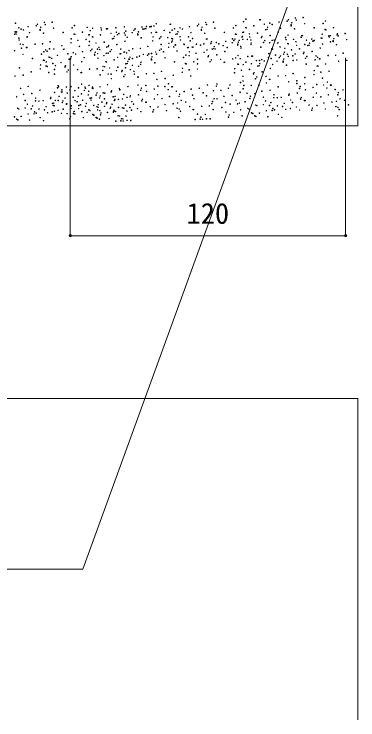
# Model space of a CAD drawing. Units: millimetres, scale not verified. Extents: x -1008 to 992, y -668 to 682.
# Drawn here: x 193.6 to 344.8, y -349.6 to -39.2 of the extents above; entities that cross this region are included whole.
import ezdxf
from ezdxf.enums import TextEntityAlignment as Align

# ---------------------------------------------------------------- set-up
doc = ezdxf.new("R2010")
doc.units = ezdxf.units.MM
doc.header["$LTSCALE"] = 2
doc.header["$PDMODE"] = 32
doc.header["$PDSIZE"] = 1
for name, color, linetype, lineweight in [('0-5', 7, 'Continuous', 18), ('0-6', 7, 'Continuous', 18), ('0-7', 7, 'Continuous', 18)]:
    doc.layers.add(name, color=color, linetype=linetype, lineweight=lineweight)
doc.styles.add('ＭＳ ゴシック', font='')
doc.styles.get('ＭＳ ゴシック').set_extended_font_data('MS Gothic')

msp = doc.modelspace()

# ---------------------------------------------------------------- linework, layer by layer
at = {"layer": '0-5'}
for p, q in [((344.834, 235.366), (344.834, -88.283)), ((218.258, -58.476), (218.258, -136.662)), ((339.434, -58.476), (339.434, -136.662)), ((-645.128, -88.283), (344.834, -88.283)), ((218.258, -136.662), (339.434, -136.662))]:
    msp.add_line(p, q, dxfattribs=at)
msp.add_lwpolyline([(-551.351, -208.283), (344.834, -208.283), (344.834, -349.566)], dxfattribs=at)
for p in [(218.258, -136.662), (339.434, -136.662)]:
    msp.add_point(p, dxfattribs=at)
at = {"layer": '0-6'}
for centre in [(194.173, -43.237), (206.902, -42.859), (210.324, -42.743), (256.112, -43.422), (277.857, -42.859), (281.278, -42.743), (294.551, -42.475), (295.586, -41.423), (301.687, -41.689), (301.947, -41.656), (306.031, -43.192), (310.17, -42.717), (313.751, -42.319), (314.254, -41.672), (315.713, -42.999), (317.331, -40.86), (317.702, -41.805), (320.753, -40.744), (321.416, -43.397), (329.551, -43.289), (330.586, -42.237), (195.602, -45.191), (196.69, -45.777), (197.652, -46.151), (199.741, -44.716), (203.322, -44.318), (203.825, -43.671), (205.019, -45.926), (205.046, -46.307), (205.284, -44.997), (207.273, -43.804), (210.987, -45.395), (219.122, -45.287), (220.157, -44.236), (225.728, -45.013), (227.095, -46.472), (228.13, -45.421), (231.829, -45.278), (231.99, -46.165), (234.23, -45.686), (234.49, -45.654), (234.746, -45.589), (238.327, -45.191), (242.087, -44.809), (246.294, -46.317), (246.797, -45.67), (249.814, -44.872), (249.875, -44.858), (250.246, -45.802), (250.858, -45.725), (251.504, -45.544), (251.769, -44.615), (253.296, -44.741), (253.909, -44.664), (255.077, -44.473), (259.59, -46.337), (262.212, -43.687), (262.472, -43.655), (263.129, -46.235), (264.196, -45.644), (266.557, -45.191), (267.645, -45.777), (270.695, -44.716), (274.276, -44.318), (274.779, -43.671), (275.973, -45.926), (276, -46.307), (276.238, -44.997), (278.228, -43.804), (281.941, -45.395), (290.076, -45.287), (291.111, -44.236), (295.448, -45.165), (295.749, -45.266), (299.065, -44.338), (303.671, -43.646), (304.237, -46.062), (304.865, -45.9), (305.13, -44.972), (307.119, -43.778), (310.833, -45.37), (315.448, -43.927), (315.475, -44.309), (316.934, -45.635), (325.596, -45.228), (330.448, -45.979), (330.749, -46.08), (334.064, -45.152), (193.808, -48.061), (194.035, -46.979), (194.337, -47.08), (194.436, -47.899), (194.701, -46.97), (195.663, -49.732), (199.244, -49.334), (199.369, -49.137), (200.404, -47.368), (206.505, -47.633), (215.167, -47.227), (220.019, -47.978), (220.32, -48.079), (223.635, -47.151), (226.452, -48.298), (226.713, -48.266), (227.992, -49.163), (228.293, -49.264), (231.608, -48.335), (236.214, -47.643), (237.673, -48.969), (238.575, -47.19), (239.019, -48.282), (239.663, -47.776), (242.097, -47.47), (242.468, -48.414), (242.713, -46.714), (243.376, -49.367), (245.518, -47.353), (247.991, -47.924), (248.018, -48.306), (248.256, -46.996), (249.477, -49.632), (253.959, -47.394), (254.679, -49.248), (255.974, -47.164), (256.275, -47.265), (258.139, -49.226), (261.182, -49.52), (262.094, -47.286), (264.763, -48.061), (265.39, -47.899), (265.655, -46.97), (266.608, -49.149), (270.323, -49.137), (271.358, -47.368), (277.459, -47.633), (286.121, -47.227), (290.973, -47.978), (291.274, -48.079), (293.847, -49.355), (294.025, -48.98), (294.153, -47.249), (294.59, -47.151), (297.076, -47.919), (297.268, -49.239), (300.656, -47.521), (302.381, -49.51), (302.636, -48.995), (306.217, -48.597), (309.798, -47.138), (313.039, -49.47), (314.074, -48.419), (319.872, -49.36), (320.175, -48.684), (320.435, -48.652), (328.658, -49.713), (329.153, -48.063), (332.075, -48.733), (332.239, -49.315), (332.742, -48.668), (335.656, -48.335), (335.82, -47.856), (336.19, -48.8), (339.241, -47.739), (195.788, -50.596), (196.326, -52.385), (197.512, -52.585), (202.812, -52.42), (206.128, -52.287), (209.443, -51.359), (218.596, -51.792), (218.724, -50.062), (221.646, -50.731), (225.227, -50.334), (226.697, -51.247), (229.619, -51.916), (233.2, -51.518), (236.781, -50.06), (237.408, -49.898), (238.76, -52.595), (242.341, -51.136), (254.551, -50.979), (257.601, -49.917), (258.264, -52.57), (261.696, -52.061), (262.906, -51.509), (262.991, -49.977), (263.162, -50.994), (263.292, -50.078), (264.365, -52.835), (264.619, -52.73), (266.742, -50.596), (268.199, -52.332), (268.467, -52.585), (271.066, -50.969), (272.101, -49.918), (273.766, -52.42), (275.58, -52.833), (277.082, -52.287), (278.202, -50.183), (278.462, -50.151), (280.186, -52.14), (280.397, -51.359), (282.546, -51.687), (283.634, -52.273), (286.685, -51.212), (289.55, -51.792), (289.678, -50.062), (290.266, -50.814), (290.769, -50.167), (291.963, -52.422), (291.99, -52.803), (292.228, -51.493), (292.601, -50.731), (294.217, -50.3), (296.181, -50.334), (297.739, -50.571), (297.809, -52.589), (297.931, -51.891), (303.299, -51.648), (303.84, -50.837), (306.066, -51.783), (307.101, -50.732), (307.941, -50.587), (309.4, -51.913), (309.66, -51.88), (313.241, -50.421), (313.936, -52.161), (314.237, -52.262), (316.556, -50.289), (317.553, -51.333), (321.464, -52.543), (322.159, -50.641), (323.618, -51.967), (324.519, -50.188), (325.044, -51.084), (325.607, -50.774), (329.025, -49.794), (329.321, -52.365), (332.738, -51.385), (333.936, -50.923), (333.963, -51.304), (334.201, -49.994), (335.422, -52.63), (339.904, -50.392), (193.782, -55.296), (196.832, -54.235), (198.971, -53.911), (199.231, -53.879), (206.665, -55.729), (207.454, -54.94), (208.107, -55.466), (209.142, -54.415), (211.035, -54.542), (214.615, -53.083), (215.243, -54.68), (215.503, -54.648), (222.309, -53.384), (223.725, -55.709), (226.569, -52.977), (227.306, -55.311), (227.81, -54.664), (229.269, -55.99), (230.282, -54.569), (230.887, -53.852), (231.258, -54.797), (234.308, -53.736), (234.924, -53.508), (235.18, -52.992), (235.843, -55.645), (236.383, -54.834), (240.485, -54.584), (241.943, -55.91), (242.203, -55.878), (244.141, -55.229), (245.784, -54.419), (249.1, -54.286), (252.415, -53.358), (255.871, -55.851), (257.588, -55.082), (258.335, -54.588), (259.292, -55.734), (261.568, -53.791), (263.825, -53.646), (265.282, -55.383), (269.925, -53.911), (270.185, -53.879), (270.668, -55.744), (271.963, -53.66), (272.264, -53.761), (278.408, -54.94), (280.752, -54.557), (281.38, -54.395), (281.645, -53.466), (281.989, -54.542), (285.57, -53.083), (286.313, -55.633), (287.348, -53.864), (293.264, -53.384), (293.449, -54.129), (302.111, -53.723), (306.963, -54.474), (307.264, -54.575), (310.58, -53.646), (312.513, -55.975), (312.641, -54.245), (315.564, -54.914), (317.883, -52.941), (319.145, -54.516), (321.124, -55.991), (322.725, -53.058), (323.353, -52.896), (324.705, -55.593), (328.286, -54.134), (197.496, -56.888), (201.675, -58.72), (205.631, -56.78), (209.004, -58.157), (209.305, -58.258), (210.144, -58.643), (212.621, -57.33), (217.227, -56.637), (217.793, -59.054), (218.42, -58.892), (218.686, -57.963), (219.587, -56.184), (220.675, -56.77), (224.388, -58.361), (229.003, -56.919), (229.03, -57.3), (230.353, -56.587), (230.489, -58.626), (233.091, -57.465), (234.126, -56.414), (234.971, -56.388), (239.151, -58.22), (240.226, -56.679), (240.487, -56.646), (242.211, -58.636), (243.106, -56.28), (244.003, -58.971), (244.305, -59.072), (244.571, -58.182), (245.659, -58.768), (247.62, -58.144), (248.709, -57.707), (250.426, -56.939), (252.29, -57.31), (252.794, -56.663), (253.987, -58.917), (254.007, -56.541), (254.252, -57.989), (256.242, -56.795), (259.955, -58.387), (268.09, -58.279), (269.125, -57.228), (270.54, -57.474), (273.591, -56.413), (274.254, -59.066), (277.172, -56.016), (278.896, -58.005), (279.151, -57.49), (282.732, -57.092), (284.456, -59.081), (289.756, -58.916), (291.053, -58.464), (292.088, -57.413), (293.072, -58.783), (296.387, -57.855), (298.189, -57.678), (298.449, -57.646), (305.54, -58.288), (305.668, -56.558), (306.672, -58.707), (308.59, -57.227), (310.253, -58.309), (310.756, -57.662), (312.171, -56.829), (312.215, -58.988), (313.834, -56.85), (314.204, -57.795), (316.227, -57.567), (317.255, -56.734), (320.869, -56.506), (321.787, -58.643), (322.327, -57.832), (326.429, -57.582), (327.088, -58.227), (327.888, -58.908), (328.148, -58.876), (331.729, -57.417), (335.045, -57.284), (338.36, -56.356), (205.233, -61.554), (206.527, -59.47), (206.829, -59.572), (207.581, -61.971), (207.709, -60.241), (210.631, -60.91), (211.736, -61.826), (214.212, -60.513), (216.192, -61.987), (219.773, -61.589), (223.354, -60.13), (233.988, -60.156), (234.289, -60.257), (237.604, -59.328), (242.709, -61.055), (242.777, -61.052), (243.404, -60.89), (243.669, -59.962), (245.631, -61.724), (248.337, -62.129), (249.212, -61.327), (249.372, -60.36), (254.014, -59.299), (255.473, -60.625), (264.135, -60.219), (268.987, -60.97), (269.288, -61.071), (272.604, -60.142), (274.324, -61.084), (279.814, -60.142), (280.355, -59.331), (285.915, -60.407), (286.175, -60.375), (291.95, -61.155), (292.252, -61.256), (294.398, -61.436), (295.567, -60.328), (297.979, -61.038), (300.173, -59.635), (300.739, -62.052), (301.367, -61.89), (301.559, -59.579), (301.632, -60.961), (302.533, -59.182), (303.622, -59.768), (307.335, -61.359), (309.253, -59.88), (311.95, -59.917), (311.977, -60.298), (313.436, -61.624), (316.297, -59.585), (317.918, -59.386), (322.098, -61.218), (326.053, -59.278), (326.95, -61.969), (327.251, -62.07), (330.567, -61.142), (336.371, -59.937), (339.952, -59.539), (195.952, -62.852), (201.124, -64.576), (205.104, -63.285), (208.155, -62.224), (208.818, -64.877), (211.294, -63.563), (215.936, -62.502), (216.855, -64.639), (217.395, -63.828), (221.497, -63.578), (222.956, -64.904), (223.216, -64.872), (226.796, -63.413), (230.112, -63.28), (232.565, -63.97), (232.693, -62.239), (233.428, -62.352), (235.615, -62.909), (238.6, -64.076), (239.196, -62.511), (240.92, -64.501), (241.176, -63.985), (242.58, -62.785), (244.756, -63.588), (246.294, -64.377), (255.096, -65.279), (258.412, -64.351), (267.564, -64.784), (267.692, -63.053), (270.615, -63.723), (274.195, -63.325), (290.527, -64.969), (290.656, -63.239), (293.578, -63.908), (297.159, -63.511), (299.138, -64.985), (302.719, -64.587), (306.3, -63.128), (325.655, -64.053), (328.577, -64.722), (332.158, -64.325), (193.962, -66.432), (197.543, -66.035), (211.365, -65.581), (231.438, -65.933), (235.019, -65.535), (236.278, -65.562), (236.349, -67.579), (241.839, -66.638), (242.379, -65.827), (246.481, -65.577), (247.94, -66.903), (248.199, -66.871), (251.78, -65.412), (256.422, -67.932), (260.003, -67.534), (263.584, -66.075), (271.278, -66.376), (294.241, -66.561), (298.883, -65.5), (299.801, -67.637), (300.342, -66.826), (304.443, -66.576), (305.902, -67.902), (306.162, -67.87), (309.743, -66.411), (313.059, -66.278), (316.374, -65.35), (321.547, -67.074), (325.527, -65.783), (329.24, -67.375), (199.755, -70.948), (212.955, -70.675), (213.15, -71.153), (216.599, -71.285), (218.657, -71.073), (223.299, -70.012), (224.758, -71.338), (226.569, -70.56), (228.061, -71.281), (231.377, -71.149), (234.692, -70.22), (243.672, -71.058), (248.087, -70.425), (251.536, -70.557), (256.864, -70.893), (259.891, -71.088), (261.505, -69.832), (262.964, -71.158), (263.224, -71.126), (278.609, -70.33), (282.563, -70.875), (282.828, -69.947), (288.531, -70.345), (293.173, -69.284), (294.312, -68.579), (294.632, -70.61), (297.934, -70.554), (301.25, -70.421), (304.566, -69.493), (309.738, -71.217), (314.385, -68.931), (317.961, -69.697), (317.966, -68.533), (319.42, -71.023), (321.409, -69.83), (325.123, -71.421), (326.737, -70.165), (329.765, -70.36), (331.379, -69.104), (332.838, -70.431), (333.098, -70.398), (196.44, -71.877), (197.766, -74.529), (201.347, -74.131), (204.928, -72.672), (211.379, -73.613), (212.689, -71.603), (214.344, -73.407), (214.609, -72.479), (214.695, -73.481), (216.945, -73.928), (218.011, -72.552), (220.312, -72.877), (221.927, -71.621), (223.183, -74.276), (224.48, -72.74), (224.954, -71.816), (226.413, -73.142), (228.027, -71.886), (228.287, -71.854), (230.012, -73.843), (232.703, -73.801), (233.46, -73.976), (236.284, -73.403), (236.51, -72.915), (239.864, -71.945), (240.091, -72.517), (241.815, -74.506), (249.281, -72.679), (249.546, -71.751), (251.882, -73.2), (255.249, -72.149), (261.35, -72.414), (264.948, -73.115), (266.407, -74.442), (268.397, -73.248), (271.447, -72.187), (275.028, -71.789), (276.752, -73.778), (281.253, -72.885), (284.569, -72.753), (287.884, -71.824), (293.056, -73.548), (294.354, -72.012), (296.078, -74.002), (299.526, -74.134), (302.576, -73.073), (306.157, -72.676), (314.594, -74.329), (318.175, -73.931), (319.155, -71.952), (321.756, -72.472), (326.599, -73.907), (331.224, -71.686), (334.822, -72.387), (336.281, -73.714), (338.27, -72.52), (194.715, -75.59), (198.429, -77.182), (202.989, -77.39), (203.071, -76.121), (204.53, -77.447), (206.305, -77.258), (209.621, -76.329), (209.784, -75.785), (211.703, -77.146), (212.971, -77.194), (213.365, -75.387), (215.089, -77.376), (216.021, -76.133), (219.602, -75.735), (220.388, -77.211), (221.788, -75.363), (223.704, -77.078), (226.204, -74.73), (227.02, -76.15), (227.398, -76.984), (227.663, -76.056), (229.652, -74.862), (231.205, -76.098), (231.47, -75.169), (233.366, -76.454), (237.173, -75.567), (237.753, -77.157), (237.926, -76.663), (238.008, -75.393), (239.467, -76.719), (241.242, -76.53), (243.274, -75.832), (244.558, -75.602), (244.721, -75.057), (245.384, -77.709), (248.302, -74.659), (249.73, -77.326), (250.026, -76.648), (255.325, -76.483), (256.725, -74.635), (258.641, -76.351), (261.957, -75.422), (266.142, -75.37), (267.129, -77.146), (272.11, -74.839), (272.689, -76.429), (278.211, -75.105), (280.855, -77.66), (281.577, -76.418), (282.844, -76.466), (285.895, -75.405), (289.476, -75.007), (291.2, -76.997), (297.271, -76.256), (297.537, -75.328), (303.239, -75.726), (304.219, -77.394), (307.8, -75.935), (307.881, -74.665), (309.34, -75.991), (311.116, -75.802), (314.431, -74.874), (315.257, -76.982), (319.604, -76.598), (319.899, -75.921), (321.358, -77.247), (321.618, -77.214), (325.199, -75.755), (328.515, -75.623), (331.83, -74.694), (335.401, -77.558), (336.016, -74.642), (337.003, -76.418), (338.982, -77.16), (195.097, -80.619), (198.413, -80.486), (199.409, -78.849), (201.728, -79.558), (207.631, -79.91), (210.447, -78.437), (210.716, -79.316), (210.981, -78.388), (211.212, -79.512), (214.793, -78.053), (216.548, -78.702), (216.684, -78.786), (216.808, -78.67), (218.532, -80.659), (218.733, -79.533), (221.326, -77.725), (221.98, -80.792), (222.049, -79.4), (222.785, -79.051), (225.03, -79.731), (225.365, -78.472), (228.611, -79.333), (230.034, -79.891), (230.537, -80.196), (230.591, -79.013), (232.192, -77.874), (233.35, -79.759), (234.172, -78.616), (234.345, -78.121), (235.896, -80.605), (236.069, -80.111), (236.665, -78.83), (239.518, -80.243), (241.196, -80.44), (241.838, -80.554), (242.568, -79.182), (244.511, -80.307), (246.149, -78.785), (247.873, -80.774), (251.484, -77.975), (251.745, -77.942), (253.469, -79.932), (256.917, -80.064), (259.967, -79.003), (263.548, -78.605), (265.272, -80.595), (265.528, -78.286), (269.109, -77.888), (270.833, -79.877), (276.132, -79.712), (279.448, -79.579), (280.59, -78.588), (285.026, -80.264), (286.558, -78.058), (288.607, -78.805), (291.923, -78.672), (292.659, -78.323), (295.238, -77.744), (296.327, -80.622), (299.908, -79.163), (300.411, -79.468), (303.223, -79.031), (305.943, -79.383), (306.539, -78.102), (307.402, -80.709), (309.391, -79.516), (311.711, -79.827), (312.442, -78.455), (315.119, -80.723), (316.023, -78.057), (317.747, -80.046), (323.342, -79.204), (324.801, -80.53), (326.79, -79.336), (329.841, -78.275), (333.422, -77.877), (335.146, -79.867), (336.064, -80.21), (340.706, -79.149), (195.6, -80.923), (199.739, -83.139), (201.133, -80.839), (202.326, -83.093), (202.591, -82.165), (203.32, -82.741), (204.581, -80.971), (206.901, -81.282), (208.294, -82.563), (210.309, -82.179), (211.305, -81.921), (212.936, -81.502), (214.395, -82.828), (215.153, -80.991), (216.877, -82.981), (219.725, -82.914), (219.991, -81.986), (220.325, -83.113), (223.375, -82.052), (225.693, -82.383), (226.453, -81.35), (226.956, -81.655), (228.177, -83.34), (228.68, -83.644), (230.335, -81.322), (231.254, -81.666), (231.625, -83.472), (231.794, -82.649), (234.676, -82.411), (237.263, -82.365), (237.355, -81.931), (237.528, -81.437), (237.615, -81.899), (238.257, -82.013), (239.339, -83.888), (243.231, -81.835), (245.246, -81.451), (249.332, -82.1), (254.662, -82.186), (254.927, -81.258), (260.63, -81.656), (266.191, -80.938), (266.731, -81.921), (272.292, -81.203), (272.552, -81.171), (274.276, -83.16), (277.724, -83.293), (281.179, -81.193), (286.75, -82.253), (288.209, -83.579), (290.199, -82.386), (293.249, -81.325), (296.83, -80.927), (298.051, -82.612), (298.554, -82.916), (301.499, -82.744), (304.549, -81.683), (307.137, -81.638), (308.13, -81.285), (309.854, -83.275), (313.105, -81.107), (319.206, -81.372), (324.536, -81.458), (330.504, -80.928), (336.605, -81.193), (193.744, -84.372), (194.699, -85.394), (195.202, -85.698), (196.689, -84.2), (200.402, -85.791), (205.044, -84.73), (206.503, -86.057), (218.07, -85.235), (218.336, -84.307), (224.038, -84.705), (229.636, -84.666), (230.139, -84.97), (231.116, -85.408), (235.339, -85.064), (238.296, -86.274), (239.981, -84.003), (240.532, -86.143), (240.798, -85.214), (241.44, -85.329), (241.559, -86.204), (242.787, -84.021), (243.283, -85.939), (244.89, -85.998), (266.053, -84.68), (273.233, -85.547), (275.469, -85.415), (275.735, -84.486), (276.496, -85.476), (278.22, -85.211), (279.827, -85.27), (287.944, -84.508), (293.912, -83.977), (299.51, -83.938), (300.013, -84.242), (305.213, -84.336), (311.313, -84.601), (335.926, -83.952)]:
    msp.add_circle(centre, 0.133, dxfattribs=at)
at = {"layer": '0-7'}
msp.add_lwpolyline([(317.296, -26.29), (223.77, -283.251), (136.249, -283.251)], dxfattribs=at)

# ---------------------------------------------------------------- texts
at = {"layer": '0-5', "style": 'ＭＳ ゴシック'}
msp.add_text('120', height=9.164, dxfattribs=at).set_placement((269.471, -134.162), align=Align.BOTTOM_LEFT)

doc.saveas('drawing.dxf')
